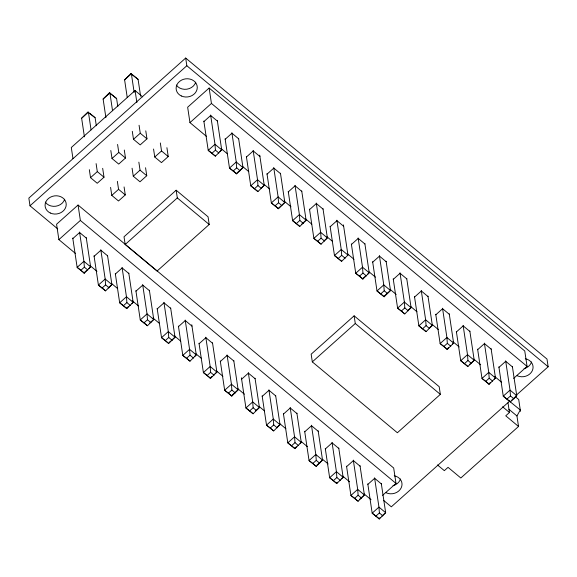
<?xml version="1.0" encoding="UTF-8"?>
<svg xmlns="http://www.w3.org/2000/svg" width="577" height="577" viewBox="0 0 577 577"><rect width="100%" height="100%" fill="white"/><g stroke="black" fill="none" stroke-linecap="round" stroke-linejoin="round"><path stroke-width="0.87" d="M437.481 464.954L444.333 470.659L448.048 467.348L460.828 477.994L518.528 426.468L516.956 415.974L520.274 409.995L503.252 396.154L498.874 366.864M84.422 136.843L81.631 118.206L87.942 111.945L95.118 117.737L96.316 125.728M105.901 117.658L103.117 99.02L109.421 92.76L116.604 98.552L117.795 106.543M127.25 97.585L124.603 79.835L130.907 73.575L138.083 79.366L140.608 96.229M72.76 238.07L77.138 267.36L84.321 273.159L90.625 266.899L86.247 237.609M203.84 121.062L208.218 150.352L215.394 156.151L221.705 149.89L217.327 120.6M94.029 255.791L98.407 285.081L105.584 290.873L111.888 284.612L107.517 255.322M225.109 138.783L229.487 168.073L236.664 173.865L242.967 167.604L238.589 138.314M115.292 273.505L119.67 302.795L126.846 308.587L133.157 302.334L128.779 273.044M246.372 156.497L250.75 185.787L257.926 191.578L264.237 185.325L259.722 155.148M135.891 290.664L140.269 319.954L147.445 325.745L153.749 319.492L149.371 290.202M266.971 173.655L271.349 202.945L278.525 208.737L284.829 202.484L280.451 173.194M157.153 308.378L161.531 337.668L168.708 343.466L175.019 337.206L170.641 307.916M288.233 191.369L292.611 220.659L299.788 226.458L306.098 220.198L301.721 190.908M178.423 326.099L182.794 355.389L189.977 361.18L196.281 354.92L191.773 324.743M309.496 209.09L313.874 238.38L321.057 244.172L327.361 237.912L322.983 208.622M199.015 343.257L203.392 372.547L210.569 378.339L216.88 372.078L212.502 342.788M330.094 226.249L334.472 255.539L341.649 261.331L347.96 255.07L343.445 224.893M220.277 360.971L224.655 390.261L231.839 396.053L238.142 389.8L233.764 360.51M351.357 243.963L355.735 273.253L362.911 279.044L369.222 272.791L364.844 243.501M241.41 377.798L245.925 407.975L253.101 413.774L259.405 407.513L255.034 378.223M372.627 261.677L377.005 290.967L384.181 296.766L390.485 290.505L386.107 261.215M262.138 395.844L266.516 425.134L273.7 430.932L280.004 424.672L275.626 395.382M393.218 278.835L397.596 308.125L404.773 313.924L411.084 307.664L406.706 278.374M283.408 413.565L287.786 442.855L294.962 448.646L301.266 442.386L296.888 413.096M414.488 296.556L418.866 325.846L426.042 331.638L432.346 325.378L427.968 296.088M304.67 431.279L309.048 460.569L316.225 466.36L322.536 460.107L318.158 430.817M435.75 314.27L440.128 343.56L447.305 349.352L453.616 343.099L449.238 313.809M325.269 448.437L329.647 477.727L336.824 483.519L343.127 477.266L338.749 447.976M456.349 331.429L460.72 360.719L467.904 366.51L474.207 360.257L469.829 330.967M346.532 466.151L350.91 495.441L358.086 501.24L364.397 494.979L360.019 465.689M477.612 349.143L481.99 378.433L489.166 384.232L495.477 377.971L491.099 348.681M367.801 483.872L372.172 513.162L379.356 518.954L385.66 512.693L381.282 483.403M505.654 360.813L510.032 390.102L503.252 396.154L510.429 401.945L516.74 395.685L512.362 366.395M81.631 118.206L88.411 112.154L91.065 129.904M103.117 99.02L109.897 92.969L112.544 110.719M124.603 79.835L131.376 73.777L134.16 92.421M142.627 96.835L135.076 90.546L71.303 147.503L72.969 158.625M515.982 395.497L548.15 366.763L546.996 359.067L185.679 58.046L28.85 198.106L30.004 205.801L57.686 228.867M30.004 205.801L186.833 65.742L185.679 58.046M102.677 168.333L104.004 177.211L97.232 183.262L90.524 177.673L97.297 171.621L96.107 163.63M124.293 150.034L125.49 158.019L118.711 164.077L112.003 158.487L118.783 152.436L117.585 144.445M145.779 130.849L146.976 138.833L140.197 144.892L133.489 139.302L140.261 133.251L139.071 125.259M382.558 495.391L395.988 483.396L393.687 468.005L78.061 205.044L56.575 224.229L58.876 239.628L75.486 253.469M513.638 378.382L527.068 366.388L524.767 350.996L209.134 88.036L187.655 107.221L189.956 122.62L206.566 136.46M58.876 239.628L80.362 220.443L78.061 205.044M189.956 122.62L211.434 103.434L209.134 88.036M124.077 186.934L125.274 194.925L118.494 200.976L111.787 195.387L118.566 189.335L117.369 181.344M145.563 167.748L146.753 175.74L139.98 181.791L133.273 176.201L140.045 170.15L138.855 162.159M166.912 147.676L168.239 156.555L161.459 162.606L154.751 157.016L161.531 150.965L160.334 142.973M72.839 238.568L79.612 232.517L86.319 238.106M203.919 121.559L210.692 115.508L217.399 121.098M94.101 256.282L100.881 250.23L107.589 255.82M225.181 139.273L231.961 133.222L238.669 138.812M88.779 268.55L90.625 266.899L83.917 261.309L77.138 267.36L80.867 270.281L84.35 267.165L83.917 261.309L79.539 232.019M219.859 151.542L221.705 149.89L214.997 144.3L208.218 150.352L211.947 153.273L215.43 150.157L214.997 144.3L210.619 115.011M176.165 190.222L124.019 236.786L125.173 244.489L157.067 271.06L209.213 224.496L208.059 216.801L176.165 190.222L177.312 197.925L209.213 224.496M83.845 272.95L86.312 270.75M125.173 244.489L177.312 197.925M115.371 274.003L122.144 267.952L128.851 273.534M246.444 156.994L253.224 150.943L259.931 156.526M108.195 287.916L111.888 284.612L105.18 279.023L98.407 285.081L102.129 287.995L105.62 284.879L105.18 279.023L100.802 249.733M240.508 169.804L242.967 167.604L236.26 162.022L229.487 168.073L233.209 170.987L236.7 167.871L236.26 162.022L231.882 132.724M236.808 173.107L239.275 170.907M135.963 291.161L142.743 285.11L149.45 290.693M267.043 174.153L273.815 168.102L280.53 173.684M131.924 303.43L133.157 302.334L126.45 296.744L119.67 302.795L123.399 305.716L126.882 302.6L126.45 296.744L122.072 267.454M261.77 187.525L264.237 185.325L257.53 179.735L250.75 185.787L254.479 188.708L257.962 185.592L257.53 179.735L253.152 150.446M126.377 308.385L128.224 306.733M157.225 308.875L164.005 302.824L170.713 308.414M288.305 191.867L295.085 185.816L301.793 191.405M149.436 323.344L153.749 319.492L147.041 313.902L140.269 319.954L143.99 322.875L147.481 319.759L147.041 313.902L142.663 284.612M282.369 204.684L284.829 202.484L278.121 196.894L271.349 202.945L275.07 205.866L278.561 202.751L278.121 196.894L273.743 167.604M278.056 208.535L281.136 205.78M178.495 326.589L185.267 320.538L191.975 326.128M309.575 209.581L316.347 203.53L323.055 209.119M171.939 339.954L175.019 337.206L168.311 331.616L161.531 337.668L165.26 340.589L168.744 337.473L168.311 331.616L163.933 302.326M301.785 224.049L306.098 220.198L299.391 214.608L292.611 220.659L296.34 223.58L299.824 220.464L299.391 214.608L295.013 185.318M169.472 342.161L170.705 341.057M199.087 343.748L205.866 337.696L212.574 343.286M330.167 226.739L336.946 220.688L343.654 226.278M194.435 356.572L196.281 354.92L189.573 349.337L182.794 355.389L186.522 358.303L190.013 355.187L189.573 349.337L185.195 320.04M324.281 240.667L327.361 237.912L320.653 232.329L313.874 238.38L317.602 241.294L321.086 238.178L320.653 232.329L316.275 203.039M220.356 361.469L227.129 355.418L233.836 361M351.436 244.46L358.209 238.409L364.916 243.992M215.026 373.73L216.88 372.078L210.172 366.489L203.392 372.547L207.121 375.461L210.605 372.345L210.172 366.489L205.794 337.199M347.96 255.07L341.245 249.488L334.472 255.539L338.194 258.453L341.685 255.337L341.245 249.488L336.874 220.19M210.1 378.13L211.947 376.485M241.619 379.183L248.398 373.131L255.106 378.721M372.699 262.174L379.478 256.123L386.186 261.713M231.363 395.851L238.142 389.8L231.435 384.21L224.655 390.261L228.384 393.182L231.875 390.066L231.435 384.21L227.057 354.92M367.376 274.443L369.222 272.791L362.515 267.201L355.735 273.253L359.464 276.174L362.947 273.058L362.515 267.201L358.137 237.912M362.443 278.842L364.909 276.643M262.218 396.341L268.99 390.29L275.698 395.88M393.298 279.333L400.07 273.282L406.778 278.871M354.127 315.821L311.162 354.191L312.316 361.887L397.373 432.75L440.345 394.379L439.191 386.684L354.127 315.821L355.281 323.517L440.345 394.379M255.712 410.817L259.405 407.513L252.697 401.924L245.925 407.975L249.646 410.896L253.137 407.78L252.697 401.924L248.319 372.634M384.325 296.008L390.485 290.505L383.777 284.915L377.005 290.967L380.726 293.888L384.217 290.772L383.777 284.915L379.399 255.625M312.316 361.887L355.281 323.517M283.48 414.055L290.26 408.004L296.967 413.594M414.56 297.047L421.34 290.996L428.047 296.585M277.537 426.872L280.004 424.672L273.296 419.082L266.516 425.134L270.245 428.055L273.729 424.939L273.296 419.082L268.918 389.792M408.004 310.412L411.084 307.664L404.376 302.074L397.596 308.125L401.325 311.046L404.809 307.93L404.376 302.074L399.998 272.784M304.743 431.776L311.522 425.725L318.23 431.307M435.823 314.768L442.602 308.717L449.31 314.299M300.04 443.489L301.266 442.386L294.558 436.803L287.786 442.855L291.508 445.769L294.998 442.653L294.558 436.803L290.181 407.506M429.887 327.585L432.346 325.378L425.638 319.795L418.866 325.846L422.588 328.76L426.078 325.644L425.638 319.795L421.26 290.505M294.494 448.437L296.34 446.793M325.341 448.935L332.121 442.884L338.829 448.466M456.421 331.926L463.194 325.875L469.902 331.458M316.989 465.055L322.536 460.107L315.828 454.517L309.048 460.569L312.777 463.49L316.261 460.374L315.828 454.517L311.45 425.227M452.382 344.195L453.616 343.099L446.908 337.509L440.128 343.56L443.857 346.481L447.341 343.365L446.908 337.509L442.53 308.219M446.836 349.15L448.682 347.498M346.604 466.649L353.384 460.597L360.091 466.187M477.684 349.64L484.464 343.589L491.171 349.179M341.281 478.917L343.127 477.266L336.42 471.676L329.647 477.727L333.369 480.648L336.86 477.532L336.42 471.676L332.042 442.386M469.281 364.657L474.207 360.257L467.5 354.667L460.72 360.719L464.449 363.64L467.94 360.524L467.5 354.667L463.122 325.378M336.355 483.317L337.588 482.213M367.874 484.363L374.646 478.311L381.354 483.901M498.954 367.354L505.726 361.303L512.434 366.893M359.464 499.379L364.397 494.979L357.69 489.39L350.91 495.441L354.639 498.362L358.122 495.246L357.69 489.39L353.312 460.1M494.244 379.075L495.477 377.971L488.762 372.381L481.99 378.433L485.711 381.354L489.202 378.238L488.762 372.381L484.392 343.091M488.697 384.022L490.544 382.371M381.967 515.997L385.66 512.693L378.952 507.111L372.172 513.162L375.901 516.076L379.392 512.96L378.952 507.111L374.574 477.821M506.981 399.068L510.465 395.952L510.032 390.102L516.74 395.685L511.813 400.092M509.945 400.885L391.321 506.822L383.705 500.475M378.88 518.745L380.113 517.648M508.02 402.854L509.455 412.497L505.748 415.815L518.528 426.468M138.083 79.366L130.907 73.575M116.604 98.552L109.421 92.76M95.118 117.737L90.012 113.669M186.833 65.742L548.15 366.763M211.434 103.434L527.068 366.388M221.099 148.57L227.331 153.763M242.556 166.443L248.788 171.636M264.014 184.323L269.553 188.939M284.086 201.048L291.01 206.811M305.543 218.921L311.775 224.114M327 236.801L332.54 241.41M347.772 254.096L353.997 259.289M369.23 271.976L375.454 277.162M389.994 289.272L396.219 294.465M410.759 306.575L416.983 311.768M432.216 324.447L438.441 329.64M452.981 341.75L459.205 346.943M473.746 359.053L480.663 364.815M494.511 376.348L501.435 382.118M515.261 396.637L518.709 399.508L520.476 411.329M215.43 150.157L218.885 153.035M236.7 167.871L240.147 170.749M257.962 185.592L261.417 188.47M278.561 202.751L282.009 205.628M299.824 220.464L303.278 223.342M321.086 238.178L324.541 241.056M341.685 255.337L345.14 258.215M362.947 273.058L366.402 275.936M384.217 290.772L387.665 293.65M404.809 307.93L408.264 310.808M426.078 325.644L429.526 328.522M447.341 343.365L450.796 346.243M467.94 360.524L471.387 363.402M489.202 378.238L492.657 381.116M510.465 395.952L513.919 398.83M211.947 153.273L215.394 156.151M233.209 170.987L236.664 173.865M254.479 188.708L257.926 191.578M275.07 205.866L278.525 208.737M296.34 223.58L299.788 226.458M317.602 241.294L321.057 244.172M338.194 258.453L341.649 261.331M359.464 276.174L362.911 279.044M380.726 293.888L384.181 296.766M401.325 311.046L404.773 313.924M422.588 328.76L426.042 331.638M443.857 346.481L447.305 349.352M464.449 363.64L467.904 366.51M485.711 381.354L489.166 384.232M508.885 409.252L516.956 415.974M502.61 406.792L509.455 412.497M140.261 133.251L146.976 138.833M161.531 150.965L168.239 156.555M118.783 152.436L125.49 158.019M140.045 170.15L146.753 175.74M97.297 171.621L104.004 177.211M118.566 189.335L125.274 194.925M80.362 220.443L395.988 483.396M90.019 265.579L96.943 271.341M111.484 283.451L117.708 288.644M132.248 300.754L138.473 305.947M153.013 318.057L159.238 323.243M174.47 335.929L180.695 341.122M195.928 353.809L201.46 358.418M216.692 371.105L222.917 376.298M237.457 388.408L244.374 394.17M258.914 406.28L264.454 410.896M279.679 423.583L285.911 428.776M301.136 441.455L307.368 446.648M322.593 459.335L328.133 463.951M342.666 476.061L349.59 481.824M364.123 493.934L371.047 499.704M84.35 267.165L87.805 270.043M105.62 284.879L109.067 287.757M126.882 302.6L130.337 305.478M147.481 319.759L150.929 322.63M168.744 337.473L172.198 340.351M190.013 355.187L193.461 358.065M210.605 372.345L214.06 375.223M231.875 390.066L235.322 392.944M253.137 407.78L256.592 410.658M273.729 424.939L277.184 427.817M294.998 442.653L298.446 445.531M316.261 460.374L319.716 463.252M336.86 477.532L340.307 480.41M358.122 495.246L361.577 498.124M379.392 512.96L382.839 515.838M80.867 270.281L84.321 273.159M102.129 287.995L105.584 290.873M123.399 305.716L126.846 308.587M143.99 322.875L147.445 325.745M165.26 340.589L168.708 343.466M186.522 358.303L189.977 361.18M207.121 375.461L210.569 378.339M228.384 393.182L231.839 396.053M249.646 410.896L253.101 413.774M270.245 428.055L273.7 430.932M291.508 445.769L294.962 448.646M312.777 463.49L316.225 466.36M333.369 480.648L336.824 483.519M354.639 498.362L358.086 501.24M375.901 516.076L379.356 518.954M153.561 149.025L154.751 157.016M135.076 90.546L136.872 102.526M132.292 131.311L133.489 139.302M132.075 168.217L133.273 176.201M110.813 150.496L112.003 158.487M110.589 187.402L111.787 195.387M89.327 169.681L90.524 177.673M525.294 358.735A10.61 9.102 -8.5 0 1 532.254 370.809A10.61 9.102 -8.5 0 1 517.165 375.735M195.754 82.201A10.61 9.102 -8.5 0 1 186.876 89.197A10.61 9.102 -8.5 0 1 176.36 85.071M394.242 475.765A10.61 9.102 -8.5 0 1 401.203 487.839A10.61 9.102 -8.5 0 1 386.114 492.772M531.554 361.959A10.61 9.102 -8.5 0 1 524.039 368.674M400.51 478.997A10.61 9.102 -8.5 0 1 392.987 485.711M64.703 199.231A10.61 9.102 -8.5 0 1 55.825 206.227A10.61 9.102 -8.5 0 1 45.309 202.101M181.358 95.977A10.61 9.102 -8.5 0 0 197.276 87.524A10.61 9.102 -8.5 0 0 181.452 80.16A10.61 9.102 -8.5 0 0 181.358 95.977M50.314 213.014A10.61 9.102 -8.5 0 0 66.232 204.554A10.61 9.102 -8.5 0 0 50.408 197.19A10.61 9.102 -8.5 0 0 50.314 213.014"/></g></svg>
